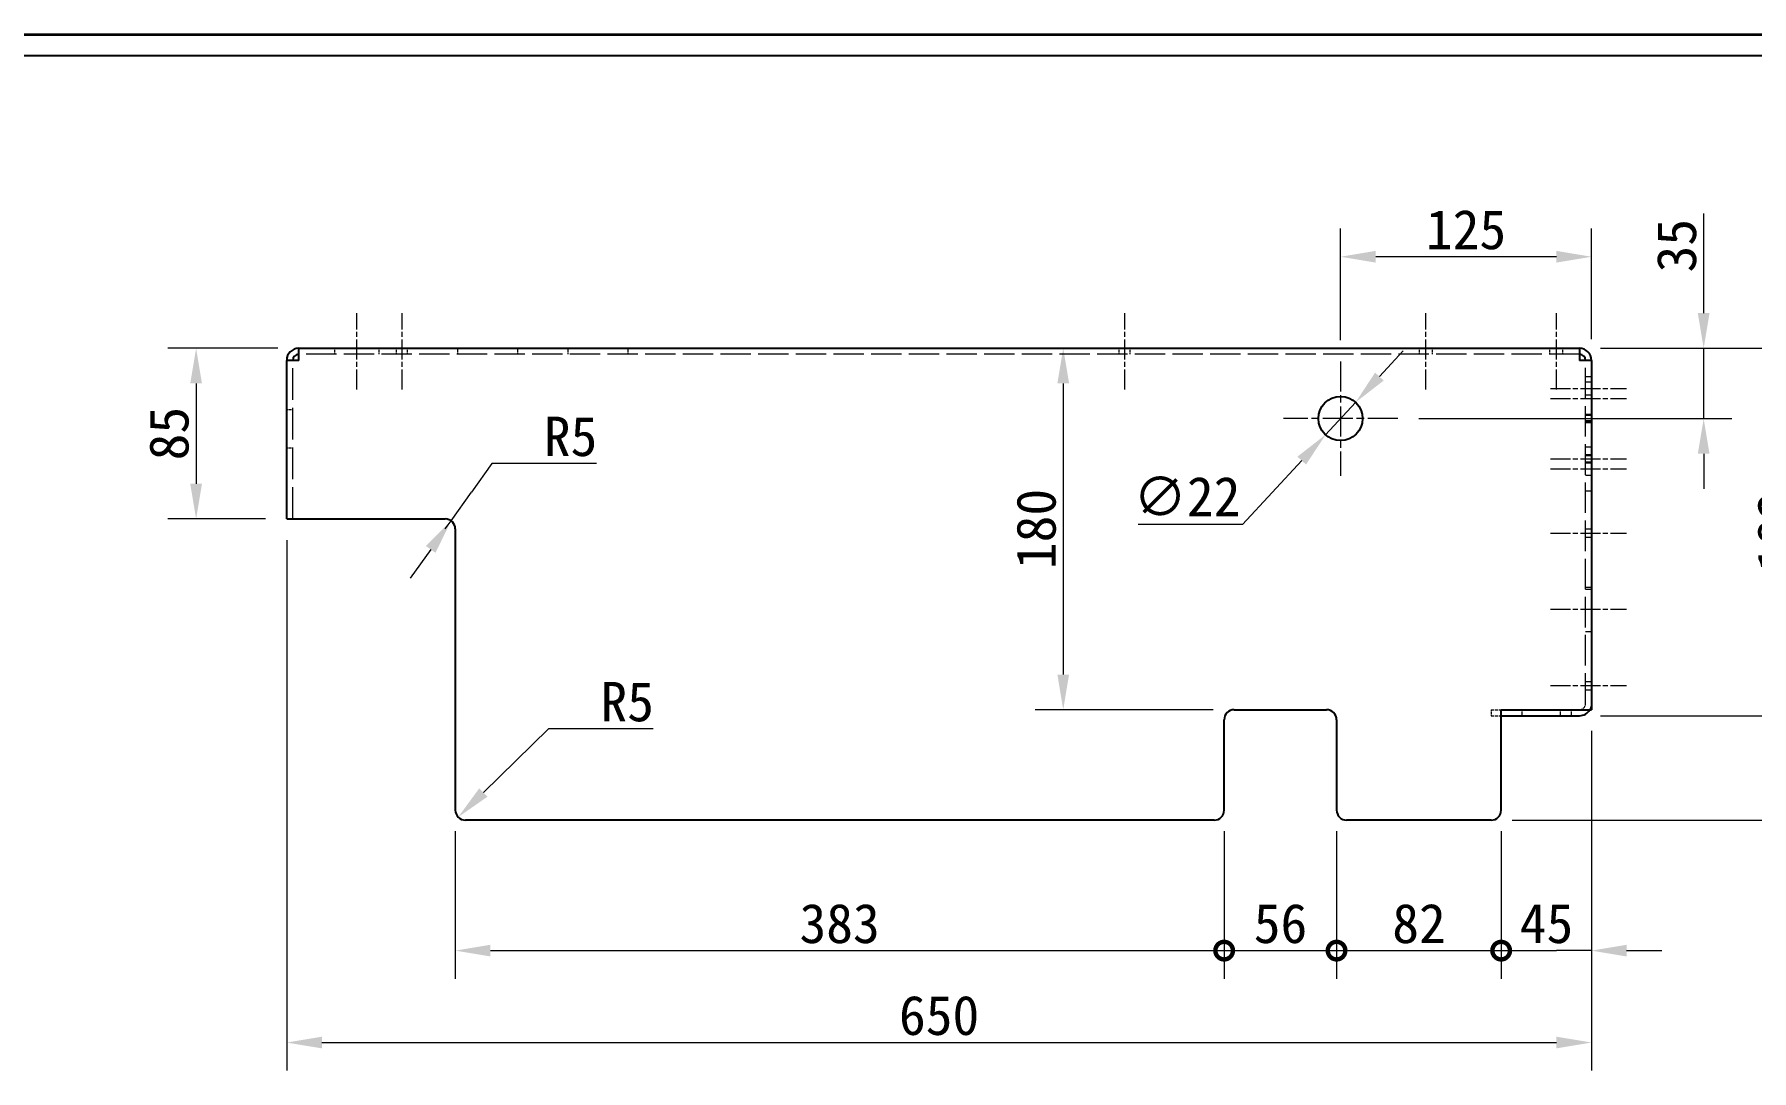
# Model space of a CAD drawing. Header units: millimetres. Extents: x 42 to 2902, y 38 to 2041.
# Drawn here: x 804 to 1660, y 1524 to 2041 of the extents above; entities that cross this region are included whole.
import ezdxf

# ---------------------------------------------------------------- set-up
doc = ezdxf.new("R2010")
doc.units = ezdxf.units.MM
doc.header["$LTSCALE"] = 7
doc.linetypes.add('CHAIN', pattern=[0.3543, 0.2362, -0.0295, 0.0591, -0.0295])
doc.linetypes.add('DASHED', pattern=[0.2067, 0.1654, -0.0413])
for name, color, linetype, lineweight, true_color in [('中心标记 (ISO)', 1, 'CHAIN', 18, 0xff0000), ('中心线 (ISO)', 1, 'CHAIN', 18, 0xff0000), ('尺寸 (ISO)', 7, 'Continuous', 18, 0x008000), ('隐藏 (ISO)', 5, 'DASHED', 18, 0x0000ff)]:
    doc.layers.add(name, color=color, linetype=linetype, lineweight=lineweight, true_color=true_color)
doc.layers.add('可见 (ISO)', color=7, linetype='Continuous', lineweight=25)
doc.layers.add('图框 (ISO)', color=7, linetype='Continuous', lineweight=35)
doc.styles.add('文本样式74', font='SimSun.ttf')
doc.styles.add('最新国标', font='simfang.ttf')
doc.dimstyles.new('默认 (GB)', dxfattribs={"dimscale": 7, "dimtxt": 2.8, "dimasz": 2.5, "dimexe": 2, "dimexo": 1.5, "dimgap": 0.5, "dimtad": 1, "dimtoh": 1, "dimdsep": 46, "dimtxsty": '最新国标', "dimcen": 0.09, "dimdle": 10, "dimclrd": 256, "dimclre": 256, "dimclrt": 256, "dimaunit": 1, "dimadec": 3, "dimazin": 2, "dimtfac": 0.535714, "dimtmove": 0, "dimatfit": 3, "dimfxl": 0, "dimtolj": 1, "dimtzin": 0, "dimlwd": -1, "dimlwe": -1, "dimarcsym": 0})

# ---------------------------------------------------------------- blocks, each defined once
blk = doc.blocks.new('图框 最新国标')
at = {"layer": '图框 (ISO)'}
blk.add_line((6, 291.5), (414.5, 291.5), dxfattribs=at)
at = {"layer": '图框 (ISO)', "color": 7, "linetype": 'Continuous', "lineweight": 25}
blk.add_line((18, 290), (413, 290), dxfattribs=at)
blk.add_line((18, 290), (413, 290), dxfattribs=at)
at = {"layer": '图框 (ISO)', "style": '文本样式74'}
blk.add_attdef('零件代号_001', (42.68, 287.25), '', height=2.5, rotation=180, dxfattribs=at)
blk = doc.blocks.new('*D5')
at = {"layer": 'Defpoints', "color": 0, "transparency": 16777216}
for p in [(1455.06, 1929.74), (1455.06, 1877.65), (1580.06, 1878.15)]:
    blk.add_point(p, dxfattribs=at)
at = {"layer": '尺寸 (ISO)', "color": 116, "true_color": 0x00803f, "transparency": 16777216}
for p, q in [((1455.06, 1888.15), (1455.06, 1943.74)), ((1580.06, 1888.65), (1580.06, 1943.74)), ((1562.56, 1929.74), (1472.56, 1929.74))]:
    blk.add_line(p, q, dxfattribs=at)
for points in [[(1472.56, 1932.66), (1472.56, 1926.82), (1455.06, 1929.74)], [(1562.56, 1932.66), (1562.56, 1926.82), (1580.06, 1929.74)]]:
    blk.add_solid(points, dxfattribs=at)
at = {"layer": '尺寸 (ISO)', "transparency": 16777216, "insert": (1517.56, 1943.15), "char_height": 19.6, "attachment_point": 5, "style": '最新国标'}
blk.add_mtext('\\A1;125', dxfattribs=at)
blk = doc.blocks.new('*D6')
at = {"layer": 'Defpoints', "color": 0, "transparency": 16777216}
for p in [(1574.06, 1884.15), (1483.56, 1849.15), (1635.94, 1849.15)]:
    blk.add_point(p, dxfattribs=at)
at = {"layer": '尺寸 (ISO)', "color": 116, "true_color": 0x00803f, "transparency": 16777216}
for p, q in [((1635.94, 1901.65), (1635.94, 1951.35)), ((1584.56, 1884.15), (1649.94, 1884.15)), ((1635.94, 1849.15), (1635.94, 1884.15)), ((1494.06, 1849.15), (1649.94, 1849.15)), ((1635.94, 1831.65), (1635.94, 1814.15))]:
    blk.add_line(p, q, dxfattribs=at)
for points in [[(1633.02, 1901.65), (1638.86, 1901.65), (1635.94, 1884.15)], [(1633.02, 1831.65), (1638.86, 1831.65), (1635.94, 1849.15)]]:
    blk.add_solid(points, dxfattribs=at)
at = {"layer": '尺寸 (ISO)', "transparency": 16777216, "insert": (1622.53, 1935.25), "char_height": 19.6, "attachment_point": 5, "rotation": 90, "style": '最新国标'}
blk.add_mtext('\\A1;35', dxfattribs=at)
blk = doc.blocks.new('*D7')
at = {"layer": 'Defpoints', "color": 0, "transparency": 16777216}
for p in [(1462.53, 1857.22), (1447.59, 1841.07)]:
    blk.add_point(p, dxfattribs=at)
at = {"layer": '尺寸 (ISO)', "color": 116, "true_color": 0x00803f, "transparency": 16777216}
for p, q in [((1474.41, 1870.07), (1486.29, 1882.92)), ((1462.53, 1857.22), (1447.59, 1841.07)), ((1435.71, 1828.22), (1406.26, 1796.36)), ((1406.26, 1796.36), (1354.26, 1796.36))]:
    blk.add_line(p, q, dxfattribs=at)
for points in [[(1472.26, 1872.05), (1476.55, 1868.09), (1462.53, 1857.22)], [(1433.57, 1830.2), (1437.85, 1826.24), (1447.59, 1841.07)]]:
    blk.add_solid(points, dxfattribs=at)
at = {"layer": '尺寸 (ISO)', "transparency": 16777216, "insert": (1378.51, 1810.33), "char_height": 19.6, "attachment_point": 5, "style": '最新国标'}
blk.add_mtext('\\A1;∅22', dxfattribs=at)
blk = doc.blocks.new('_DotSmall')
at = {"color": 0, "linetype": 'ByBlock', "const_width": 0.5}
blk.add_lwpolyline([(-0.0625, 0, 1), (0.0625, 0, 1)], format="xyb", close=True, dxfattribs=at)
blk = doc.blocks.new('*D8')
at = {"layer": 'Defpoints', "color": 0, "transparency": 16777216}
for p in [(1014.06, 1654.15), (1397.06, 1654.15), (1397.06, 1584.15)]:
    blk.add_point(p, dxfattribs=at)
at = {"layer": '尺寸 (ISO)', "color": 116, "true_color": 0x00803f, "transparency": 16777216}
for p, q in [((1014.06, 1643.65), (1014.06, 1570.15)), ((1397.06, 1643.65), (1397.06, 1570.15)), ((1031.56, 1584.15), (1397.06, 1584.15))]:
    blk.add_line(p, q, dxfattribs=at)
blk.add_solid([(1031.56, 1587.06), (1031.56, 1581.23), (1014.06, 1584.15)], dxfattribs=at)
at = {"layer": '尺寸 (ISO)', "color": 116, "true_color": 0x00803f, "transparency": 16777216, "xscale": 17.5, "yscale": 17.5, "zscale": 17.5}
blk.add_blockref('_DotSmall', (1397.06, 1584.15), dxfattribs=at)
at = {"layer": '尺寸 (ISO)', "transparency": 16777216, "insert": (1205.49, 1597.56), "char_height": 19.6, "attachment_point": 5, "style": '最新国标'}
blk.add_mtext('\\A1;383', dxfattribs=at)
blk = doc.blocks.new('*D10')
at = {"layer": 'Defpoints', "color": 0, "transparency": 16777216}
for p in [(1580.06, 1704.15), (1535.06, 1654.15), (1580.06, 1584.15)]:
    blk.add_point(p, dxfattribs=at)
at = {"layer": '尺寸 (ISO)', "color": 116, "true_color": 0x00803f, "transparency": 16777216}
for p, q in [((1580.06, 1693.65), (1580.06, 1570.15)), ((1535.06, 1643.65), (1535.06, 1570.15)), ((1535.06, 1584.15), (1562.56, 1584.15)), ((1580.06, 1584.15), (1562.56, 1584.15)), ((1597.56, 1584.15), (1615.06, 1584.15))]:
    blk.add_line(p, q, dxfattribs=at)
blk.add_solid([(1597.56, 1587.06), (1597.56, 1581.23), (1580.06, 1584.15)], dxfattribs=at)
at = {"layer": '尺寸 (ISO)', "color": 116, "true_color": 0x00803f, "transparency": 16777216, "xscale": 17.5, "yscale": 17.5, "zscale": 17.5}
blk.add_blockref('_DotSmall', (1535.06, 1584.15), dxfattribs=at)
at = {"layer": '尺寸 (ISO)', "transparency": 16777216, "insert": (1557.63, 1597.56), "char_height": 19.6, "attachment_point": 5, "style": '最新国标'}
blk.add_mtext('\\A1;45', dxfattribs=at)
blk = doc.blocks.new('*D11')
at = {"layer": 'Defpoints', "color": 0, "transparency": 16777216}
for p in [(1453.06, 1654.15), (1535.06, 1654.15), (1535.06, 1584.15)]:
    blk.add_point(p, dxfattribs=at)
at = {"layer": '尺寸 (ISO)', "color": 116, "true_color": 0x00803f, "transparency": 16777216}
for p, q in [((1453.06, 1643.65), (1453.06, 1570.15)), ((1535.06, 1643.65), (1535.06, 1570.15)), ((1453.06, 1584.15), (1535.06, 1584.15))]:
    blk.add_line(p, q, dxfattribs=at)
at = {"layer": '尺寸 (ISO)', "color": 116, "true_color": 0x00803f, "transparency": 16777216, "xscale": 17.5, "yscale": 17.5, "zscale": 17.5, "rotation": 180}
blk.add_blockref('_DotSmall', (1453.06, 1584.15), dxfattribs=at)
at = {"layer": '尺寸 (ISO)', "color": 116, "true_color": 0x00803f, "transparency": 16777216, "xscale": 17.5, "yscale": 17.5, "zscale": 17.5}
blk.add_blockref('_DotSmall', (1535.06, 1584.15), dxfattribs=at)
at = {"layer": '尺寸 (ISO)', "transparency": 16777216, "insert": (1494.13, 1597.56), "char_height": 19.6, "attachment_point": 5, "style": '最新国标'}
blk.add_mtext('\\A1;82', dxfattribs=at)
blk = doc.blocks.new('*D12')
at = {"layer": 'Defpoints', "color": 0, "transparency": 16777216}
for p in [(1397.06, 1654.15), (1453.06, 1654.15), (1453.06, 1584.15)]:
    blk.add_point(p, dxfattribs=at)
at = {"layer": '尺寸 (ISO)', "color": 116, "true_color": 0x00803f, "transparency": 16777216}
for p, q in [((1397.06, 1643.65), (1397.06, 1570.15)), ((1453.06, 1643.65), (1453.06, 1570.15)), ((1397.06, 1584.15), (1453.06, 1584.15))]:
    blk.add_line(p, q, dxfattribs=at)
at = {"layer": '尺寸 (ISO)', "color": 116, "true_color": 0x00803f, "transparency": 16777216, "xscale": 17.5, "yscale": 17.5, "zscale": 17.5, "rotation": 180}
blk.add_blockref('_DotSmall', (1397.06, 1584.15), dxfattribs=at)
at = {"layer": '尺寸 (ISO)', "color": 116, "true_color": 0x00803f, "transparency": 16777216, "xscale": 17.5, "yscale": 17.5, "zscale": 17.5}
blk.add_blockref('_DotSmall', (1453.06, 1584.15), dxfattribs=at)
at = {"layer": '尺寸 (ISO)', "transparency": 16777216, "insert": (1425.13, 1597.56), "char_height": 19.6, "attachment_point": 5, "style": '最新国标'}
blk.add_mtext('\\A1;56', dxfattribs=at)
blk = doc.blocks.new('*D13')
at = {"layer": 'Defpoints', "color": 0, "transparency": 16777216}
for p in [(1574.06, 1884.15), (1574.06, 1701.15), (1685.99, 1701.15)]:
    blk.add_point(p, dxfattribs=at)
at = {"layer": '尺寸 (ISO)', "color": 116, "true_color": 0x00803f, "transparency": 16777216}
for p, q in [((1584.56, 1884.15), (1699.99, 1884.15)), ((1685.99, 1866.65), (1685.99, 1718.65)), ((1584.56, 1701.15), (1699.99, 1701.15))]:
    blk.add_line(p, q, dxfattribs=at)
for points in [[(1683.08, 1866.65), (1688.91, 1866.65), (1685.99, 1884.15)], [(1683.08, 1718.65), (1688.91, 1718.65), (1685.99, 1701.15)]]:
    blk.add_solid(points, dxfattribs=at)
at = {"layer": '尺寸 (ISO)', "transparency": 16777216, "insert": (1672.58, 1792.65), "char_height": 19.6, "attachment_point": 5, "rotation": 90, "style": '最新国标'}
blk.add_mtext('\\A1;183', dxfattribs=at)
blk = doc.blocks.new('*D14')
at = {"layer": 'Defpoints', "color": 0, "transparency": 16777216}
for p in [(1316.9, 1884.15), (1316.9, 1704.15), (1402.06, 1704.15)]:
    blk.add_point(p, dxfattribs=at)
at = {"layer": '尺寸 (ISO)', "color": 116, "true_color": 0x00803f, "transparency": 16777216}
for p, q in [((1316.9, 1866.65), (1316.9, 1721.65)), ((1391.56, 1704.15), (1302.9, 1704.15))]:
    blk.add_line(p, q, dxfattribs=at)
for points in [[(1313.99, 1866.65), (1319.82, 1866.65), (1316.9, 1884.15)], [(1313.99, 1721.65), (1319.82, 1721.65), (1316.9, 1704.15)]]:
    blk.add_solid(points, dxfattribs=at)
at = {"layer": '尺寸 (ISO)', "transparency": 16777216, "insert": (1303.49, 1794.15), "char_height": 19.6, "attachment_point": 5, "rotation": 90, "style": '最新国标'}
blk.add_mtext('\\A1;180', dxfattribs=at)
blk = doc.blocks.new('*D15')
at = {"layer": 'Defpoints', "color": 0, "transparency": 16777216}
for p in [(936.06, 1884.15), (884.92, 1799.15), (930.06, 1799.15)]:
    blk.add_point(p, dxfattribs=at)
at = {"layer": '尺寸 (ISO)', "color": 116, "true_color": 0x00803f, "transparency": 16777216}
for p, q in [((925.56, 1884.15), (870.92, 1884.15)), ((884.92, 1866.65), (884.92, 1816.65)), ((919.56, 1799.15), (870.92, 1799.15))]:
    blk.add_line(p, q, dxfattribs=at)
for points in [[(882.01, 1866.65), (887.84, 1866.65), (884.92, 1884.15)], [(882.01, 1816.65), (887.84, 1816.65), (884.92, 1799.15)]]:
    blk.add_solid(points, dxfattribs=at)
at = {"layer": '尺寸 (ISO)', "transparency": 16777216, "insert": (871.51, 1841.65), "char_height": 19.6, "attachment_point": 5, "rotation": 90, "style": '最新国标'}
blk.add_mtext('\\A1;85', dxfattribs=at)
blk = doc.blocks.new('*D16')
at = {"layer": 'Defpoints', "color": 0, "transparency": 16777216}
for p in [(930.06, 1799.15), (1580.06, 1704.15), (1580.06, 1538.37)]:
    blk.add_point(p, dxfattribs=at)
at = {"layer": '尺寸 (ISO)', "color": 116, "true_color": 0x00803f, "transparency": 16777216}
for p, q in [((930.06, 1788.65), (930.06, 1524.37)), ((1580.06, 1693.65), (1580.06, 1524.37)), ((947.56, 1538.37), (1562.56, 1538.37))]:
    blk.add_line(p, q, dxfattribs=at)
for points in [[(947.56, 1541.29), (947.56, 1535.46), (930.06, 1538.37)], [(1562.56, 1541.29), (1562.56, 1535.46), (1580.06, 1538.37)]]:
    blk.add_solid(points, dxfattribs=at)
at = {"layer": '尺寸 (ISO)', "transparency": 16777216, "insert": (1255.06, 1551.79), "char_height": 19.6, "attachment_point": 5, "style": '最新国标'}
blk.add_mtext('\\A1;650', dxfattribs=at)
blk = doc.blocks.new('*D17')
at = {"layer": 'Defpoints', "color": 0, "transparency": 16777216}
for p in [(1011.96, 1798.22), (1009.06, 1794.15)]:
    blk.add_point(p, dxfattribs=at)
at = {"layer": '尺寸 (ISO)', "color": 116, "true_color": 0x00803f, "transparency": 16777216}
for p, q in [((1032.29, 1826.71), (1022.13, 1812.46)), ((1084.46, 1826.71), (1032.29, 1826.71)), ((1011.96, 1798.22), (1022.13, 1812.46)), ((1009.06, 1794.15), (1011.96, 1798.22)), ((1001.8, 1783.97), (991.63, 1769.72))]:
    blk.add_line(p, q, dxfattribs=at)
blk.add_solid([(999.42, 1785.66), (1004.17, 1782.28), (1011.96, 1798.22)], dxfattribs=at)
at = {"layer": '尺寸 (ISO)', "transparency": 16777216, "insert": (1071.46, 1840.12), "char_height": 19.6, "attachment_point": 5, "style": '最新国标'}
blk.add_mtext('\\A1;R5', dxfattribs=at)
blk = doc.blocks.new('*D18')
at = {"layer": 'Defpoints', "color": 0, "transparency": 16777216}
for p in [(1019.06, 1654.15), (1015.48, 1650.65)]:
    blk.add_point(p, dxfattribs=at)
at = {"layer": '尺寸 (ISO)', "color": 116, "true_color": 0x00803f, "transparency": 16777216}
for p, q in [((1060.51, 1694.6), (1028.01, 1662.88)), ((1112.67, 1694.6), (1060.51, 1694.6))]:
    blk.add_line(p, q, dxfattribs=at)
blk.add_solid([(1025.97, 1664.96), (1030.04, 1660.79), (1015.48, 1650.65)], dxfattribs=at)
at = {"layer": '尺寸 (ISO)', "transparency": 16777216, "insert": (1099.68, 1708.01), "char_height": 19.6, "attachment_point": 5, "style": '最新国标'}
blk.add_mtext('\\A1;R5', dxfattribs=at)
blk = doc.blocks.new('*D87')
at = {"layer": 'Defpoints', "color": 0, "transparency": 16777216}
for p in [(1574.06, 1884.15), (1530.06, 1649.15), (1739.81, 1649.15)]:
    blk.add_point(p, dxfattribs=at)
at = {"layer": '尺寸 (ISO)', "color": 116, "true_color": 0x00803f, "transparency": 16777216}
for p, q in [((1584.56, 1884.15), (1753.81, 1884.15)), ((1739.81, 1866.65), (1739.81, 1666.65)), ((1540.56, 1649.15), (1753.81, 1649.15))]:
    blk.add_line(p, q, dxfattribs=at)
for points in [[(1736.89, 1866.65), (1742.72, 1866.65), (1739.81, 1884.15)], [(1736.89, 1666.65), (1742.72, 1666.65), (1739.81, 1649.15)]]:
    blk.add_solid(points, dxfattribs=at)
at = {"layer": '尺寸 (ISO)', "transparency": 16777216, "insert": (1726.39, 1766.65), "char_height": 19.6, "attachment_point": 5, "rotation": 90, "style": '最新国标'}
blk.add_mtext('\\A1;235', dxfattribs=at)

msp = doc.modelspace()

# ---------------------------------------------------------------- linework, layer by layer
at = {"layer": '中心标记 (ISO)', "ltscale": 9.048304}
for p, q in [((1455.0593, 1877.6456), (1455.0593, 1820.6456)), ((1483.5593, 1849.1456), (1426.5593, 1849.1456))]:
    msp.add_line(p, q, dxfattribs=at)
at = {"layer": '中心线 (ISO)', "ltscale": 6.032169}
for p, q in [((965.0593, 1863.6456), (965.0593, 1901.6456)), ((987.5593, 1863.6456), (987.5593, 1901.6456)), ((1347.5593, 1863.6456), (1347.5593, 1901.6456)), ((1497.5593, 1863.6456), (1497.5593, 1901.6456)), ((1562.5593, 1863.6456), (1562.5593, 1901.6456)), ((1559.5593, 1864.1456), (1597.5593, 1864.1456)), ((1559.5593, 1859.1456), (1597.5593, 1859.1456)), ((1559.5593, 1849.1456), (1597.5593, 1849.1456)), ((1559.5593, 1829.1456), (1597.5593, 1829.1456)), ((1559.5593, 1824.1456), (1597.5593, 1824.1456)), ((1559.5593, 1792.1456), (1597.5593, 1792.1456)), ((1559.5593, 1754.1456), (1597.5593, 1754.1456)), ((1559.5593, 1716.1456), (1597.5593, 1716.1456))]:
    msp.add_line(p, q, dxfattribs=at)
at = {"layer": '可见 (ISO)'}
for p, q in [((936.0593, 1878.1456), (936.0593, 1884.1456)), ((936.0593, 1884.1456), (1574.0593, 1884.1456)), ((1574.0593, 1884.1456), (1574.0593, 1878.1456)), ((930.0593, 1799.1456), (930.0593, 1878.1456)), ((936.0593, 1878.1456), (930.0593, 1878.1456)), ((1580.0593, 1878.1456), (1574.0593, 1878.1456)), ((1580.0593, 1878.1456), (1580.0593, 1704.1456)), ((930.0593, 1799.1456), (1009.0593, 1799.1456)), ((1014.0593, 1794.1456), (1014.0593, 1654.1456)), ((1402.0593, 1704.1456), (1448.0593, 1704.1456)), ((1535.0593, 1654.1456), (1535.0593, 1704.1456)), ((1535.0593, 1704.1456), (1580.0593, 1704.1456)), ((1397.0593, 1654.1456), (1397.0593, 1699.1456)), ((1453.0593, 1699.1456), (1453.0593, 1654.1456)), ((1535.0593, 1701.1456), (1574.0593, 1701.1456)), ((1392.0593, 1649.1456), (1019.0593, 1649.1456)), ((1530.0593, 1649.1456), (1458.0593, 1649.1456))]:
    msp.add_line(p, q, dxfattribs=at)
msp.add_circle((1455.0593, 1849.1456), 11, dxfattribs=at)
for centre, radius, start, end in [((936.0593, 1878.1456), 6, 90, 180), ((1574.0593, 1878.1456), 6, 0, 90), ((936.0593, 1878.1456), 3, 90, 180), ((1574.0593, 1878.1456), 3, 0, 90), ((1009.0593, 1794.1456), 5, 0, 90), ((1402.0593, 1699.1456), 5, 90, 180), ((1448.0593, 1699.1456), 5, 0, 90), ((1574.0593, 1707.1456), 6, 270, 330), ((1019.0593, 1654.1456), 5, 180, 270), ((1392.0593, 1654.1456), 5, 270, 0), ((1458.0593, 1654.1456), 5, 180, 270), ((1530.0593, 1654.1456), 5, 270, 0)]:
    msp.add_arc(centre, radius, start, end, dxfattribs=at)
at = {"layer": '隐藏 (ISO)', "ltscale": 0.816199}
for p, q in [((954.0593, 1881.1456), (954.0593, 1884.1456)), ((976.0593, 1881.1456), (976.0593, 1884.1456)), ((984.8093, 1881.1456), (984.8093, 1884.1456)), ((990.3093, 1881.1456), (990.3093, 1884.1456)), ((1015.0593, 1884.1456), (1015.0593, 1881.1456)), ((1045.0593, 1884.1456), (1045.0593, 1881.1456)), ((1070.0593, 1884.1456), (1070.0593, 1881.1456)), ((1100.0593, 1884.1456), (1100.0593, 1881.1456)), ((1344.8093, 1881.1456), (1344.8093, 1884.1456)), ((1350.3093, 1881.1456), (1350.3093, 1884.1456)), ((1494.3093, 1881.1456), (1494.3093, 1884.1456)), ((1500.8093, 1881.1456), (1500.8093, 1884.1456)), ((1559.3093, 1881.1456), (1559.3093, 1884.1456)), ((1565.8093, 1881.1456), (1565.8093, 1884.1456)), ((1577.0593, 1870.1456), (1580.0593, 1870.1456)), ((1577.0593, 1867.3956), (1580.0593, 1867.3956)), ((1577.0593, 1860.8956), (1580.0593, 1860.8956)), ((930.0593, 1853.6456), (933.0593, 1853.6456)), ((1580.0593, 1851.1456), (1577.0593, 1851.1456)), ((1577.0593, 1850.7666), (1580.0593, 1850.7666)), ((1577.0593, 1848.1456), (1580.0593, 1848.1456)), ((1577.0593, 1847.5246), (1580.0593, 1847.5246)), ((1577.0593, 1847.1456), (1580.0593, 1847.1456)), ((930.0593, 1834.6456), (933.0593, 1834.6456)), ((1577.0593, 1835.1456), (1580.0593, 1835.1456)), ((1580.0593, 1831.1456), (1577.0593, 1831.1456)), ((1577.0593, 1830.7666), (1580.0593, 1830.7666)), ((1577.0593, 1827.5246), (1580.0593, 1827.5246)), ((1577.0593, 1827.3956), (1580.0593, 1827.3956)), ((1577.0593, 1827.1456), (1580.0593, 1827.1456)), ((1577.0593, 1820.8956), (1580.0593, 1820.8956)), ((1577.0593, 1813.1456), (1580.0593, 1813.1456)), ((1577.0593, 1794.2456), (1580.0593, 1794.2456)), ((1577.0593, 1790.0456), (1580.0593, 1790.0456)), ((1577.0593, 1765.1456), (1580.0593, 1765.1456)), ((1577.0593, 1764.1456), (1580.0593, 1764.1456)), ((1577.0593, 1743.1456), (1580.0593, 1743.1456)), ((1577.0593, 1718.2456), (1580.0593, 1718.2456)), ((1577.0593, 1714.0456), (1580.0593, 1714.0456)), ((1530.0593, 1704.1456), (1530.0593, 1701.1456)), ((1545.5593, 1701.1456), (1545.5593, 1704.1456)), ((1564.5593, 1701.1456), (1564.5593, 1704.1456)), ((1570.0593, 1701.1456), (1570.0593, 1704.1456))]:
    msp.add_line(p, q, dxfattribs=at)
at = {"layer": '隐藏 (ISO)', "ltscale": 13.649872}
msp.add_line((933.0593, 1799.1456), (933.0593, 1878.1456), dxfattribs=at)
at = {"layer": '隐藏 (ISO)', "ltscale": 12.968904}
msp.add_line((1574.0593, 1881.1456), (936.0593, 1881.1456), dxfattribs=at)
at = {"layer": '隐藏 (ISO)', "ltscale": 13.131522}
msp.add_line((1577.0593, 1707.1456), (1577.0593, 1878.1456), dxfattribs=at)
at = {"layer": '隐藏 (ISO)', "ltscale": 1.360398}
for p, q in [((1530.0593, 1704.1456), (1535.0593, 1704.1456)), ((1530.0593, 1701.1456), (1535.0593, 1701.1456))]:
    msp.add_line(p, q, dxfattribs=at)
at = {"layer": '隐藏 (ISO)', "ltscale": 1.282139}
msp.add_arc((1574.0593, 1707.1456), 3, 270, 0, dxfattribs=at)
at = {"layer": '隐藏 (ISO)', "ltscale": 0.854726}
msp.add_arc((1574.0593, 1707.1456), 6, 330, 0, dxfattribs=at)

# ---------------------------------------------------------------- block references
at = {"xscale": 7, "yscale": 7, "zscale": 7}
msp.add_blockref('图框 最新国标', (0, 0), dxfattribs=at)

# ---------------------------------------------------------------- dimensions: what is measured, and where the dimension line sits
at = {"layer": '尺寸 (ISO)', "color": 116, "true_color": 0x00803f}
for base, p1, p2, angle, override, picture, middle in [((1455.0593, 1929.7404), (1580.0593, 1878.1456), (1455.0593, 1877.6456), 180, {"dimgap": 0.5, "dimtoh": 0, "dimdec": 2, "dimtol": 0, "dimlim": 0, "dimtp": 0, "dimtm": 0, "dimtdec": 2, "dimtofl": 0, "dimatfit": 1}, '*D5', (1517.5593, 1929.7404)), ((1635.9395, 1849.1456), (1574.0593, 1884.1456), (1483.5593, 1849.1456), 270, {"dimgap": 0.5, "dimtoh": 0, "dimdec": 2, "dimtol": 0, "dimlim": 0, "dimtp": 0, "dimtm": 0, "dimtdec": 2, "dimtofl": 1, "dimatfit": 1}, '*D6', (1635.9395, 1935.2456)), ((884.9226, 1799.1456), (936.0593, 1884.1456), (930.0593, 1799.1456), 270, {"dimgap": 0.5, "dimtoh": 0, "dimdec": 2, "dimtol": 0, "dimlim": 0, "dimtp": 0, "dimtm": 0, "dimtdec": 2, "dimtofl": 0, "dimatfit": 1}, '*D15', (884.9226, 1841.6456)), ((1316.9023, 1704.1456), (1316.9023, 1884.1456), (1402.0593, 1704.1456), 270, {"dimgap": 0.5, "dimtoh": 0, "dimdec": 2, "dimse1": 1, "dimtol": 0, "dimlim": 0, "dimtp": 0, "dimtm": 0, "dimtdec": 2, "dimtofl": 0, "dimatfit": 1}, '*D14', (1316.9023, 1794.1456)), ((1739.8056, 1649.1456), (1574.0593, 1884.1456), (1530.0593, 1649.1456), 90, {"dimgap": 0.5, "dimtoh": 0, "dimdec": 2, "dimtol": 0, "dimlim": 0, "dimtp": 0, "dimtm": 0, "dimtdec": 2, "dimtofl": 0, "dimatfit": 1}, '*D87', (1739.8056, 1766.6456)), ((1685.9923, 1701.1456), (1574.0593, 1884.1456), (1574.0593, 1701.1456), 90, {"dimgap": 0.5, "dimtoh": 0, "dimdec": 2, "dimtol": 0, "dimlim": 0, "dimtp": 0, "dimtm": 0, "dimtdec": 2, "dimtofl": 0, "dimatfit": 1}, '*D13', (1685.9923, 1792.6456)), ((1580.0593, 1584.1456), (1535.0593, 1654.1456), (1580.0593, 1704.1456), 180, {"dimgap": 0.5, "dimtoh": 0, "dimdec": 2, "dimblk1": 'DotSmall', "dimsah": 1, "dimdle": 0, "dimtol": 0, "dimlim": 0, "dimtp": 0, "dimtm": 0, "dimtdec": 2, "dimtofl": 0}, '*D10', (1557.6293, 1584.1456)), ((1397.0593, 1584.1456), (1014.0593, 1654.1456), (1397.0593, 1654.1456), 180, {"dimgap": 0.5, "dimtoh": 0, "dimdec": 2, "dimblk2": 'DotSmall', "dimsah": 1, "dimdle": 0, "dimtol": 0, "dimlim": 0, "dimtp": 0, "dimtm": 0, "dimtdec": 2, "dimtofl": 0, "dimatfit": 1}, '*D8', (1205.4893, 1584.1456)), ((1453.0593, 1584.1456), (1397.0593, 1654.1456), (1453.0593, 1654.1456), 180, {"dimgap": 0.5, "dimtoh": 0, "dimdec": 2, "dimblk1": 'DotSmall', "dimblk2": 'DotSmall', "dimsah": 1, "dimdle": 0, "dimtol": 0, "dimlim": 0, "dimtp": 0, "dimtm": 0, "dimtdec": 2, "dimtofl": 0, "dimatfit": 1}, '*D12', (1425.1293, 1584.1456)), ((1535.0593, 1584.1456), (1453.0593, 1654.1456), (1535.0593, 1654.1456), 180, {"dimgap": 0.5, "dimtoh": 0, "dimdec": 2, "dimblk1": 'DotSmall', "dimblk2": 'DotSmall', "dimsah": 1, "dimdle": 0, "dimtol": 0, "dimlim": 0, "dimtp": 0, "dimtm": 0, "dimtdec": 2, "dimtofl": 0, "dimatfit": 1}, '*D11', (1494.1293, 1584.1456))]:
    dim = msp.add_linear_dim(base=base, p1=p1, p2=p2, angle=angle, dimstyle='默认 (GB)', override=override, dxfattribs=at)
    dim.commit()
    dim.dimension.update_dxf_attribs({"geometry": picture, "text_midpoint": middle, "dimtype": 160})
dim = msp.add_diameter_dim_2p(p1=(1462.5266, 1857.2227), p2=(1447.592, 1841.0685), dimstyle='默认 (GB)', override={"dimgap": 0.5, "dimtih": 1, "dimdec": 2, "dimlfac": 1, "dimtol": 0, "dimlim": 0, "dimtp": 0, "dimtm": 0, "dimtdec": 2, "dimatfit": 2}, dxfattribs=at)
dim.commit()
dim.dimension.update_dxf_attribs({"geometry": '*D7', "text_midpoint": (1378.51, 1796.359), "dimtype": 163})
for center, mpoint, picture, middle in [((1009.0593, 1794.1456), (1011.9634, 1798.2157), '*D17', (1071.4639, 1826.7065)), ((1019.0593, 1654.1456), (1015.481, 1650.6534), '*D18', (1099.6808, 1694.5985))]:
    dim = msp.add_radius_dim(center=center, mpoint=mpoint, dimstyle='默认 (GB)', override={"dimgap": 0.5, "dimtih": 1, "dimdec": 2, "dimlfac": 1, "dimcen": 0, "dimtol": 0, "dimlim": 0, "dimtp": 0, "dimtm": 0, "dimtdec": 2}, dxfattribs=at)
    dim.commit()
    dim.dimension.update_dxf_attribs({"geometry": picture, "text_midpoint": middle, "dimtype": 164})
dim = msp.add_linear_dim(base=(1580.0593, 1538.3738), p1=(930.0593, 1799.1456), p2=(1580.0593, 1704.1456), dimstyle='默认 (GB)', override={"dimgap": 0.5, "dimtoh": 0, "dimdec": 2, "dimtol": 0, "dimlim": 0, "dimtp": 0, "dimtm": 0, "dimtdec": 2, "dimtofl": 0, "dimatfit": 1}, dxfattribs=at)
dim.commit()
dim.dimension.update_dxf_attribs({"geometry": '*D16', "text_midpoint": (1255.0593, 1538.3738), "dimtype": 160})

doc.saveas('drawing.dxf')
